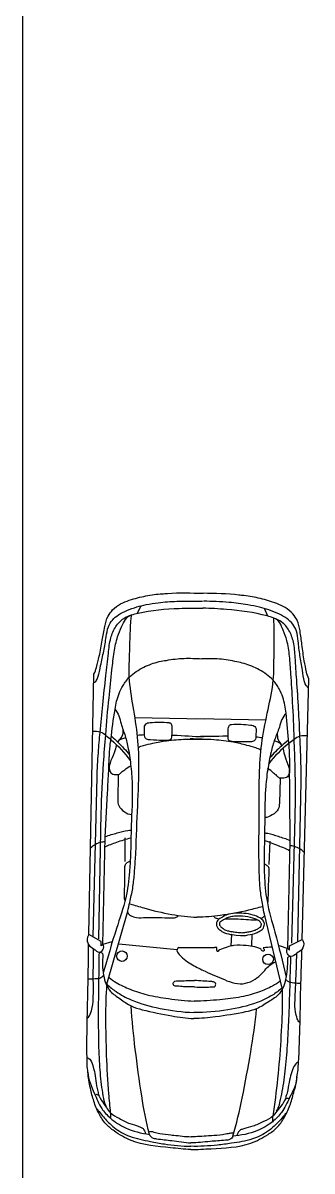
# Model space of a CAD drawing. Header units: millimetres. Extents: x 2508 to 2607, y 837 to 997.
# Drawn here: x 2538.72 to 2541.05, y 952.46 to 961.72 of the extents above; entities that cross this region are included whole.
import ezdxf

# ---------------------------------------------------------------- set-up
doc = ezdxf.new("R2010")
doc.units = ezdxf.units.MM

# ---------------------------------------------------------------- blocks, each defined once
blk = doc.blocks.new('AUDI_A4_P')
for p, q in [((-0.9039, 0.7586), (-0.8495, 0.8592)), ((-0.8495, 0.8592), (1.2533, 0.8665)), ((-0.9255, 0.7452), (-0.9387, 0.7586)), ((-0.9387, 0.7586), (-0.9039, 0.7586)), ((-0.9255, 0.7452), (-0.0605, 0.7452)), ((-0.9039, 0.6747), (-0.9255, 0.7452)), ((-0.8821, 0.7783), (0.1313, 0.7819)), ((-0.864, 0.8261), (0.4209, 0.8224)), ((-0.0605, 0.7452), (0.2978, 0.7341)), ((-1.2465, 0.7063), (-0.654, 0.5515)), ((0.4433, 0.6531), (0.2443, 0.6518)), ((-0.9198, 0.6157), (-0.9534, 0.1468)), ((-0.252, 0.5809), (-0.0633, 0.5835)), ((0.9108, 0.5278), (0.9108, -0.0304)), ((1.7514, 0.5246), (1.8134, 0.4971)), ((-0.9377, 0.1331), (-0.931, -0.1537)), ((0.9108, -0.5278), (0.9108, 0.0304)), ((-0.8237, -0.2885), (-0.9145, -0.2865)), ((-0.8177, -0.4527), (-0.9145, -0.4527)), ((-1.2465, -0.7063), (-0.654, -0.5515)), ((1.7514, -0.5246), (1.8134, -0.4971)), ((-0.252, -0.5809), (-0.0633, -0.5835)), ((-0.9039, -0.6747), (-0.9255, -0.7452)), ((-0.0605, -0.7452), (0.2978, -0.7341)), ((0.4433, -0.6531), (0.2443, -0.6518)), ((-0.9255, -0.7452), (-0.9387, -0.7586)), ((-0.9387, -0.7586), (-0.9039, -0.7586)), ((-0.9255, -0.7452), (-0.0605, -0.7452)), ((-0.9039, -0.7586), (-0.8495, -0.8592)), ((-0.8821, -0.7783), (0.1313, -0.7819)), ((-0.864, -0.8261), (0.4209, -0.8224)), ((-0.8495, -0.8592), (1.2533, -0.8665))]:
    blk.add_line(p, q)
for centre in [(-1.0174, 0.5892), (-1.0174, -0.5892)]:
    blk.add_ellipse(centre, major_axis=(0, 0.0429), ratio=0.983266, start_param=4.712389, end_param=10.995574)
for points, knots in [([(-2.5638, 0), (-2.5638, 0.0544), (-2.5483, 0.2153), (-2.5383, 0.4364), (-2.4431, 0.603), (-2.3747, 0.6956), (-2.2904, 0.7497), (-2.1939, 0.7929), (-2.0808, 0.8214), (-2.0025, 0.8415), (-1.9593, 0.8424)], [0, 0, 0, 0, 0.16039, 0.479033, 0.632967, 0.722015, 0.817474, 0.927562, 1.03733, 1.167094, 1.167094, 1.167094, 1.167094]), ([(-1.9593, 0.8424), (-2.0183, 0.8411), (-2.1153, 0.7912), (-2.2431, 0.7372), (-2.3384, 0.6479), (-2.4166, 0.5172), (-2.4421, 0.4019), (-2.4502, 0.3353)], [0, 0, 0, 0, 0.1772572, 0.3124951, 0.4151678, 0.5597243, 0.7575412, 0.7575412, 0.7575412, 0.7575412]), ([(-1.8411, 0.8532), (-1.843, 0.8416), (-1.8694, 0.8165), (-1.9208, 0.7984), (-1.9903, 0.782), (-2.0554, 0.7736), (-2.1086, 0.7613), (-2.1351, 0.7539), (-2.1469, 0.7508)], [0, 0, 0, 0, 0.034703, 0.0959761, 0.1659336, 0.2471559, 0.2929944, 0.3295918, 0.3295918, 0.3295918, 0.3295918]), ([(-1.9593, 0.8424), (-1.9217, 0.85), (-1.7753, 0.8558), (-1.5245, 0.8588), (-1.2194, 0.8565), (-1.0219, 0.8597), (-0.9301, 0.8603)], [0, 0, 0, 0, 0.114897, 0.437061, 0.754269, 1.029686, 1.029686, 1.029686, 1.029686]), ([(-1.5202, 0.8558), (-1.5153, 0.8445), (-1.4829, 0.8308), (-1.4252, 0.8142), (-1.3261, 0.8122), (-1.1692, 0.818), (-1.0421, 0.8191), (-0.9624, 0.8193)], [0, 0, 0, 0, 0.0364992, 0.0923739, 0.1867837, 0.3273982, 0.5667068, 0.5667068, 0.5667068, 0.5667068]), ([(-1.207, 0.8588), (-1.2068, 0.8394), (-1.2038, 0.8054), (-1.1999, 0.7571), (-1.1805, 0.7402), (-1.1729, 0.7338)], [0, 0, 0, 0, 1.462159, 2.651105, 3.386321, 3.386321, 3.386321, 3.386321]), ([(-0.8495, 0.8592), (-0.8561, 0.8642), (-0.8806, 0.8796), (-0.9352, 0.8679), (-0.9583, 0.8181), (-1.0022, 0.779), (-0.9697, 0.7369), (-0.936, 0.7349), (-0.9255, 0.7452)], [0, 0, 0, 0, 0.024864, 0.0846267, 0.1362471, 0.1900683, 0.2245199, 0.2681841, 0.2681841, 0.2681841, 0.2681841]), ([(-0.1491, 0.8616), (-0.1389, 0.8499), (-0.1166, 0.8254), (-0.1026, 0.7842), (-0.0957, 0.7556), (-0.0959, 0.7427)], [1.808086, 1.808086, 1.808086, 1.808086, 2.918874, 4.131288, 5.10151, 5.10151, 5.10151, 5.10151]), ([(0.7927, 0.866), (0.791, 0.8458), (0.797, 0.8049), (0.7602, 0.7581), (0.6915, 0.6709), (0.6232, 0.6028), (0.5613, 0.5588)], [0, 0, 0, 0, 0.0597371, 0.1139981, 0.1672498, 0.3938869, 0.3938869, 0.3938869, 0.3938869]), ([(1.1815, 0.8634), (1.1847, 0.8567), (1.2004, 0.8437), (1.2477, 0.8252), (1.3308, 0.8133), (1.439, 0.7898), (1.5441, 0.7753), (1.6319, 0.7649), (1.6948, 0.7298), (1.7382, 0.6763), (1.776, 0.6104), (1.8014, 0.5342), (1.8258, 0.451), (1.8341, 0.3935), (1.838, 0.3618)], [0, 0, 0, 0, 0.0219205, 0.0572122, 0.1522539, 0.2718866, 0.3894011, 0.4710097, 0.5346344, 0.5986698, 0.6733118, 0.758696, 0.8351341, 0.9293726, 0.9293726, 0.9293726, 0.9293726]), ([(1.2533, 0.8665), (1.2693, 0.8564), (1.3191, 0.8448), (1.4094, 0.8219), (1.5212, 0.8071), (1.6299, 0.7894), (1.7168, 0.771), (1.7801, 0.7247), (1.8262, 0.6669), (1.8636, 0.5753), (1.894, 0.4633), (1.9118, 0.3601), (1.9146, 0.3017), (1.9155, 0.2882)], [0, 0, 0, 0, 0.056668, 0.14946, 0.28161, 0.392935, 0.481686, 0.542967, 0.622845, 0.69797, 0.833643, 0.965665, 1.00577, 1.00577, 1.00577, 1.00577]), ([(-2.2532, 0.7639), (-2.2814, 0.7403), (-2.3337, 0.6965), (-2.4151, 0.6129), (-2.479, 0.4879), (-2.5039, 0.3456), (-2.5313, 0.181), (-2.5387, 0.0715), (-2.5387, 0)], [0, 0, 0, 0, 0.1095129, 0.2035347, 0.3452507, 0.5161382, 0.6275464, 0.8383798, 0.8383798, 0.8383798, 0.8383798]), ([(-2.1371, 0.7834), (-2.1353, 0.7732), (-2.1369, 0.7516), (-2.164, 0.7432), (-2.1957, 0.7205), (-2.2358, 0.6912), (-2.2923, 0.6505), (-2.3268, 0.5785), (-2.3677, 0.5033), (-2.38, 0.4415), (-2.3938, 0.4062), (-2.4066, 0.3808), (-2.4305, 0.371), (-2.4453, 0.3695)], [0, 0, 0, 0, 0.0304541, 0.0502818, 0.0786089, 0.1479133, 0.1986294, 0.2831705, 0.3780326, 0.4523267, 0.4667809, 0.4902599, 0.5347198, 0.5347198, 0.5347198, 0.5347198]), ([(-2.2402, 0.6841), (-2.2191, 0.6985), (-2.1635, 0.7117), (-2.0478, 0.7335), (-1.8836, 0.7524), (-1.6785, 0.7623), (-1.447, 0.7688), (-1.2177, 0.7709), (-1.0592, 0.7714), (-0.9899, 0.7723)], [0, 0, 0, 0, 0.076148, 0.165903, 0.355672, 0.569871, 0.782325, 1.050047, 1.257936, 1.257936, 1.257936, 1.257936]), ([(-1.0087, 0.7444), (-1.0361, 0.7444), (-1.0913, 0.7471), (-1.1711, 0.7354), (-1.2454, 0.7176), (-1.3144, 0.6721), (-1.3625, 0.5933), (-1.421, 0.5123), (-1.459, 0.367), (-1.4878, 0.1989), (-1.5074, 0.059), (-1.5074, 0)], [0, 0, 0, 0, 0.082256, 0.165174, 0.241383, 0.30939, 0.405348, 0.511507, 0.603349, 0.843635, 1.017671, 1.017671, 1.017671, 1.017671]), ([(-0.9899, 0.7723), (-0.991, 0.7646), (-0.9898, 0.7486), (-1.004, 0.7453), (-1.0087, 0.7444)], [0, 0, 0, 0, 0.02274132, 0.03717479, 0.03717479, 0.03717479, 0.03717479]), ([(-0.1398, 0.7453), (-0.1223, 0.7165), (-0.0996, 0.6455), (-0.0685, 0.5775), (-0.0623, 0.5379)], [0, 0, 0, 0, 0.1000351, 0.2184418, 0.2184418, 0.2184418, 0.2184418]), ([(-0.0561, 0.745), (-0.0428, 0.7143), (-0.0272, 0.6537), (-0.0042, 0.5851), (-0.0005, 0.5472), (0, 0.538)], [0, 0, 0, 0, 2.528586, 4.711885, 5.408215, 5.408215, 5.408215, 5.408215]), ([(0.1313, 0.7819), (0.2661, 0.7819), (0.4773, 0.778), (0.7875, 0.7573), (0.9636, 0.7498), (1.0628, 0.7387)], [0, 0, 0, 0, 0.4042759, 0.6333827, 0.9326252, 0.9326252, 0.9326252, 0.9326252]), ([(0.4209, 0.8224), (0.4872, 0.8222), (0.6083, 0.8179), (0.8036, 0.8042), (1.0114, 0.7909), (1.2243, 0.7703), (1.4042, 0.7547), (1.54, 0.7434), (1.6397, 0.7047), (1.708, 0.6461), (1.7367, 0.5787), (1.7779, 0.4319), (1.798, 0.2378), (1.8037, 0.0635), (1.8037, 0)], [0, 0, 0, 0, 0.198873, 0.363323, 0.587433, 0.823543, 1.004622, 1.129816, 1.230113, 1.320655, 1.388577, 1.443334, 1.771447, 1.958652, 1.958652, 1.958652, 1.958652]), ([(-1.2465, 0.7063), (-1.336, 0.7127), (-1.5279, 0.7115), (-1.8226, 0.6992), (-2.0778, 0.68), (-2.2306, 0.6609), (-2.2806, 0.6551)], [0, 0, 0, 0, 0.269375, 0.574535, 0.885339, 1.036319, 1.036319, 1.036319, 1.036319]), ([(-1.2465, 0.7063), (-1.2672, 0.6821), (-1.3159, 0.621), (-1.3863, 0.4771), (-1.4396, 0.264), (-1.4583, 0.0915), (-1.4583, 0)], [0, 0, 0, 0, 0.0947759, 0.2311242, 0.4700259, 0.7400315, 0.7400315, 0.7400315, 0.7400315]), ([(-1.1911, 0.6897), (-1.2066, 0.6716), (-1.2422, 0.6167), (-1.2869, 0.5123), (-1.3311, 0.3708), (-1.3527, 0.196), (-1.367, 0.0691), (-1.367, 0)], [0, 0, 0, 0, 0.0708922, 0.1925846, 0.3348457, 0.5072814, 0.7109928, 0.7109928, 0.7109928, 0.7109928]), ([(0.9721, 0.6897), (0.9562, 0.6775), (0.9206, 0.6527), (0.8443, 0.6376), (0.7596, 0.5997), (0.644, 0.5716), (0.5088, 0.5488), (0.3031, 0.5312), (0.0626, 0.5395), (-0.1671, 0.5374), (-0.3629, 0.5435), (-0.5625, 0.5648), (-0.8317, 0.6525), (-1.0359, 0.7056), (-1.1563, 0.7374)], [0, 0, 0, 0, 0.05975, 0.126928, 0.230034, 0.336675, 0.482225, 0.641324, 0.954906, 1.203173, 1.330375, 1.542773, 1.802261, 2.175545, 2.175545, 2.175545, 2.175545]), ([(0.2443, 0.6518), (0.2281, 0.6517), (0.1881, 0.6463), (0.1468, 0.5992), (0.1262, 0.5577), (0.1267, 0.5363)], [0, 0, 0, 0, 0.0486628, 0.1144515, 0.1777721, 0.1777721, 0.1777721, 0.1777721]), ([(0.2978, 0.7341), (0.3572, 0.7339), (0.4833, 0.7274), (0.6276, 0.7286), (0.7927, 0.7108), (0.9345, 0.6972), (1.0594, 0.676), (1.1002, 0.6599)], [0, 0, 0, 0, 0.1783018, 0.3787173, 0.431954, 0.6762374, 0.8077184, 0.8077184, 0.8077184, 0.8077184]), ([(0.6843, 0.6718), (0.663, 0.677), (0.6122, 0.6887), (0.5499, 0.7196), (0.4887, 0.732), (0.4465, 0.7054), (0.4465, 0.6719), (0.4464, 0.6425), (0.4699, 0.6267), (0.4888, 0.5918), (0.5151, 0.5701), (0.5201, 0.551)], [0, 0, 0, 0, 0.0655106, 0.1550445, 0.2094604, 0.2438604, 0.287164, 0.3001388, 0.3275984, 0.3616951, 0.4200969, 0.4200969, 0.4200969, 0.4200969]), ([(0.7552, 0.7137), (0.7395, 0.6947), (0.693, 0.6434), (0.6428, 0.5939), (0.6076, 0.5661)], [0, 0, 0, 0, 1.868162, 5.271297, 5.271297, 5.271297, 5.271297]), ([(0.7116, 0.6594), (0.7237, 0.6549), (0.736, 0.6315), (0.7446, 0.6091), (0.7479, 0.5992)], [0, 0, 0, 0, 0.983949, 1.771691, 1.771691, 1.771691, 1.771691]), ([(0.8083, 0.6219), (0.7905, 0.6234), (0.7521, 0.6214), (0.7277, 0.6524), (0.7116, 0.6594)], [0, 0, 0, 0, 0.0535488, 0.1060573, 0.1060573, 0.1060573, 0.1060573]), ([(1.0628, 0.7387), (1.1386, 0.7357), (1.2624, 0.7234), (1.4276, 0.7099), (1.5478, 0.689), (1.6484, 0.6493), (1.7266, 0.6146), (1.7369, 0.5742)], [0, 0, 0, 0, 0.2277977, 0.3719478, 0.4996814, 0.5863441, 0.709615, 0.709615, 0.709615, 0.709615]), ([(1.1002, 0.6599), (1.1232, 0.6526), (1.1709, 0.629), (1.2528, 0.5714), (1.3203, 0.4695), (1.3613, 0.3665), (1.3735, 0.3037), (1.3765, 0.2843)], [0, 0, 0, 0, 0.0720749, 0.1581284, 0.2958089, 0.4262456, 0.4842292, 0.4842292, 0.4842292, 0.4842292]), ([(-0.654, 0.5515), (-0.6303, 0.5453), (-0.5683, 0.5342), (-0.4694, 0.5124), (-0.352, 0.5037), (-0.1449, 0.4936), (0.1408, 0.4931), (0.4689, 0.4808), (0.7523, 0.4976), (0.9949, 0.5425), (1.2253, 0.5883), (1.465, 0.5795), (1.6324, 0.5819), (1.7289, 0.5745), (1.7369, 0.5742)], [0, 0, 0, 0, 0.073325, 0.188896, 0.303039, 0.425821, 0.811242, 1.159737, 1.41058, 1.660623, 1.899627, 2.11145, 2.377727, 2.401703, 2.401703, 2.401703, 2.401703]), ([(-0.5666, 0.5771), (-0.5241, 0.5811), (-0.4371, 0.5785), (-0.3441, 0.5811), (-0.2767, 0.5835), (-0.2582, 0.561), (-0.2507, 0.5465), (-0.248, 0.5402)], [0, 0, 0, 0, 3.267856, 6.568708, 7.399663, 8.099385, 8.621705, 8.621705, 8.621705, 8.621705]), ([(-2.4502, 0.3353), (-2.3486, 0.3652), (-2.1206, 0.4115), (-1.7759, 0.4653), (-1.5343, 0.4973), (-1.4175, 0.5052)], [0, 0, 0, 0, 0.317374, 0.69576, 1.04714, 1.04714, 1.04714, 1.04714]), ([(-0.6654, 0.5528), (-0.6749, 0.5472), (-0.6928, 0.5238), (-0.7075, 0.4718), (-0.6961, 0.3601), (-0.6996, 0.2589), (-0.7009, 0.1651), (-0.687, 0.1489), (-0.6793, 0.1423)], [0, 0, 0, 0, 0.842998, 2.122875, 3.997599, 9.174838, 10.012722, 10.751336, 10.751336, 10.751336, 10.751336]), ([(-0.5943, 0.5339), (-0.6034, 0.4964), (-0.6368, 0.3857), (-0.6729, 0.205), (-0.6896, 0.0597), (-0.6896, -0.0089)], [0, 0, 0, 0, 0.1139079, 0.3411539, 0.543502, 0.543502, 0.543502, 0.543502]), ([(0.6677, 0.4949), (0.677, 0.4828), (0.6893, 0.4424), (0.7081, 0.3673), (0.7341, 0.2545), (0.7467, 0.1012), (0.7474, -0.0151), (0.7478, -0.079)], [0, 0, 0, 0, 0.0451009, 0.1211996, 0.2308505, 0.385263, 0.5739042, 0.5739042, 0.5739042, 0.5739042]), ([(0.731, 0.3011), (0.731, 0.334), (0.7358, 0.3761), (0.7345, 0.4305), (0.7624, 0.4556), (0.8001, 0.4473), (0.8355, 0.4559), (0.8582, 0.4423), (0.8669, 0.4245), (0.8749, 0.3609), (0.8757, 0.301), (0.8709, 0.2388), (0.8551, 0.2286), (0.8321, 0.2252), (0.7988, 0.2275), (0.7673, 0.2233), (0.735, 0.2342), (0.7335, 0.2669), (0.731, 0.2875), (0.731, 0.3011)], [0, 0, 0, 0, 0.0969044, 0.1295913, 0.1506192, 0.1985921, 0.2360698, 0.2557908, 0.2719711, 0.2929882, 0.44406, 0.4519132, 0.4720918, 0.4918599, 0.5228758, 0.5707096, 0.5892096, 0.6145759, 0.654681, 0.654681, 0.654681, 0.654681]), ([(-2.4502, 0.3353), (-2.4606, 0.3336), (-2.4803, 0.3142), (-2.4874, 0.2488), (-2.4956, 0.144), (-2.5105, 0.0517), (-2.5105, 0)], [0, 0, 0, 0, 0.0314754, 0.0702057, 0.1915753, 0.3439346, 0.3439346, 0.3439346, 0.3439346]), ([(-2.4283, 0.3397), (-2.4247, 0.3384), (-2.4254, 0.32), (-2.4313, 0.295), (-2.4451, 0.2385), (-2.4483, 0.1855), (-2.4548, 0.1012), (-2.4615, 0.0467), (-2.4615, 0)], [0, 0, 0, 0, 0.0114788, 0.0403472, 0.0875838, 0.1755608, 0.1991501, 0.3369659, 0.3369659, 0.3369659, 0.3369659]), ([(1.3765, 0.2843), (1.3861, 0.2377), (1.4005, 0.143), (1.3966, 0.0476), (1.3959, 0)], [0, 0, 0, 0, 0.140379, 0.2808468, 0.2808468, 0.2808468, 0.2808468]), ([(1.838, 0.3618), (1.8481, 0.3119), (1.8577, 0.1924), (1.8602, 0.0731), (1.8602, 0.0046)], [0, 0, 0, 0, 0.1502861, 0.3522699, 0.3522699, 0.3522699, 0.3522699]), ([(0.7753, 0.2256), (0.7752, 0.2214), (0.7726, 0.1372), (0.7693, 0.0529), (0.7662, -0.0272)], [11.235438, 11.235438, 11.235438, 11.235438, 11.552536, 17.586883, 17.586883, 17.586883, 17.586883]), ([(-1.2526, 0), (-1.2526, 0.0291), (-1.2546, 0.0775), (-1.2488, 0.1288), (-1.2497, 0.166), (-1.2318, 0.1715), (-1.2182, 0.1708), (-1.207, 0.1551), (-1.2046, 0.0968), (-1.2023, 0.0443), (-1.2009, 0)], [0, 0, 0, 0, 0.0857277, 0.1381048, 0.1641986, 0.1769751, 0.1890325, 0.2028129, 0.2286049, 0.3592554, 0.3592554, 0.3592554, 0.3592554]), ([(-0.9377, 0.1331), (-0.9403, 0.1396), (-0.9607, 0.1561), (-1.0047, 0.1216), (-1.0408, 0.0785), (-1.0836, 0.0049), (-1.1333, -0.0991), (-1.1784, -0.2149), (-1.2202, -0.3221), (-1.2208, -0.4117), (-1.1835, -0.4865), (-1.1356, -0.5435), (-1.0838, -0.5787), (-1.0541, -0.616), (-1.039, -0.6407), (-1.0359, -0.6513)], [0, 0, 0, 0, 0.527288, 1.647451, 3.487558, 5.099073, 7.968657, 12.238313, 14.475187, 16.613757, 18.744202, 20.639343, 22.223389, 23.452731, 24.286529, 24.286529, 24.286529, 24.286529]), ([(-2.5638, 0), (-2.5638, -0.0544), (-2.5483, -0.2153), (-2.5383, -0.4364), (-2.4431, -0.603), (-2.3747, -0.6956), (-2.2904, -0.7497), (-2.1939, -0.7929), (-2.0808, -0.8214), (-2.0025, -0.8415), (-1.9593, -0.8424)], [0, 0, 0, 0, 0.16039, 0.479033, 0.632967, 0.722015, 0.817474, 0.927562, 1.03733, 1.167094, 1.167094, 1.167094, 1.167094]), ([(-2.2532, -0.7639), (-2.2814, -0.7403), (-2.3337, -0.6965), (-2.4151, -0.6129), (-2.479, -0.4879), (-2.5039, -0.3456), (-2.5313, -0.181), (-2.5387, -0.0715), (-2.5387, 0)], [0, 0, 0, 0, 0.1095129, 0.2035347, 0.3452507, 0.5161382, 0.6275464, 0.8383798, 0.8383798, 0.8383798, 0.8383798]), ([(-2.4502, -0.3353), (-2.4606, -0.3336), (-2.4803, -0.3142), (-2.4874, -0.2488), (-2.4956, -0.144), (-2.5105, -0.0517), (-2.5105, 0)], [0, 0, 0, 0, 0.0314754, 0.0702057, 0.1915753, 0.3439346, 0.3439346, 0.3439346, 0.3439346]), ([(-2.4283, -0.3397), (-2.4247, -0.3384), (-2.4254, -0.32), (-2.4313, -0.295), (-2.4451, -0.2385), (-2.4483, -0.1855), (-2.4548, -0.1012), (-2.4615, -0.0467), (-2.4615, 0)], [0, 0, 0, 0, 0.0114788, 0.0403472, 0.0875838, 0.1755608, 0.1991501, 0.3369659, 0.3369659, 0.3369659, 0.3369659]), ([(-1.0087, -0.7444), (-1.0361, -0.7444), (-1.0913, -0.7471), (-1.1711, -0.7354), (-1.2454, -0.7176), (-1.3144, -0.6721), (-1.3625, -0.5933), (-1.421, -0.5123), (-1.459, -0.367), (-1.4878, -0.1989), (-1.5074, -0.059), (-1.5074, 0)], [0, 0, 0, 0, 0.082256, 0.165174, 0.241383, 0.30939, 0.405348, 0.511507, 0.603349, 0.843635, 1.017671, 1.017671, 1.017671, 1.017671]), ([(-1.2465, -0.7063), (-1.2672, -0.6821), (-1.3159, -0.621), (-1.3863, -0.4771), (-1.4396, -0.264), (-1.4583, -0.0915), (-1.4583, 0)], [0, 0, 0, 0, 0.0947759, 0.2311242, 0.4700259, 0.7400315, 0.7400315, 0.7400315, 0.7400315]), ([(-1.1911, -0.6897), (-1.2066, -0.6716), (-1.2422, -0.6167), (-1.2869, -0.5123), (-1.3311, -0.3708), (-1.3527, -0.196), (-1.367, -0.0691), (-1.367, 0)], [0, 0, 0, 0, 0.0708922, 0.1925846, 0.3348457, 0.5072814, 0.7109928, 0.7109928, 0.7109928, 0.7109928]), ([(-1.2526, 0), (-1.2526, -0.0291), (-1.2546, -0.0775), (-1.2488, -0.1288), (-1.2497, -0.166), (-1.2318, -0.1715), (-1.2182, -0.1708), (-1.207, -0.1551), (-1.2046, -0.0968), (-1.2023, -0.0443), (-1.2009, 0)], [0, 0, 0, 0, 0.0857277, 0.1381048, 0.1641986, 0.1769751, 0.1890325, 0.2028129, 0.2286049, 0.3592554, 0.3592554, 0.3592554, 0.3592554]), ([(0.4209, -0.8224), (0.4872, -0.8222), (0.6083, -0.8179), (0.8036, -0.8042), (1.0114, -0.7909), (1.2243, -0.7703), (1.4042, -0.7547), (1.54, -0.7434), (1.6397, -0.7047), (1.708, -0.6461), (1.7367, -0.5787), (1.7779, -0.4319), (1.798, -0.2378), (1.8037, -0.0635), (1.8037, 0)], [0, 0, 0, 0, 0.198873, 0.363323, 0.587433, 0.823543, 1.004622, 1.129816, 1.230113, 1.320655, 1.388577, 1.443334, 1.771447, 1.958652, 1.958652, 1.958652, 1.958652]), ([(0.6677, -0.4949), (0.677, -0.4828), (0.6893, -0.4424), (0.7081, -0.3673), (0.7341, -0.2545), (0.7467, -0.1012), (0.7474, 0.0151), (0.7478, 0.079)], [0, 0, 0, 0, 0.0451009, 0.1211996, 0.2308505, 0.385263, 0.5739042, 0.5739042, 0.5739042, 0.5739042]), ([(0.7753, -0.2256), (0.7752, -0.2214), (0.7726, -0.1372), (0.7693, -0.0529), (0.7662, 0.0272)], [11.235438, 11.235438, 11.235438, 11.235438, 11.552536, 17.586883, 17.586883, 17.586883, 17.586883]), ([(1.3765, -0.2843), (1.3861, -0.2377), (1.4005, -0.143), (1.3966, -0.0476), (1.3959, 0)], [0, 0, 0, 0, 0.140379, 0.2808468, 0.2808468, 0.2808468, 0.2808468]), ([(-0.5943, -0.5339), (-0.6034, -0.4964), (-0.637, -0.3858), (-0.6709, -0.2107), (-0.6896, -0.0716), (-0.6896, -0.0089)], [0, 0, 0, 0, 0.1139079, 0.3411539, 0.5260188, 0.5260188, 0.5260188, 0.5260188]), ([(1.838, -0.3618), (1.8481, -0.3119), (1.8577, -0.1924), (1.8602, -0.0731), (1.8602, -0.0046)], [0, 0, 0, 0, 0.1502861, 0.3522699, 0.3522699, 0.3522699, 0.3522699]), ([(-0.9246, -0.5473), (-0.9285, -0.5498), (-0.9348, -0.555), (-0.9508, -0.5585), (-0.9518, -0.5492), (-0.9506, -0.543), (-0.9448, -0.5358), (-0.9348, -0.5277), (-0.9259, -0.5073), (-0.9148, -0.4685), (-0.9075, -0.4005), (-0.9077, -0.3303), (-0.9192, -0.2625), (-0.9408, -0.2221), (-0.9488, -0.1891), (-0.9654, -0.1821), (-0.9599, -0.1768), (-0.9536, -0.1736), (-0.945, -0.1745), (-0.9379, -0.1721), (-0.9257, -0.1747), (-0.9309, -0.16), (-0.931, -0.1537)], [0, 0, 0, 0, 0.0138597, 0.0278304, 0.0329137, 0.0379971, 0.0465756, 0.0592704, 0.0762214, 0.1105991, 0.1789801, 0.2766959, 0.3173629, 0.3800771, 0.4110544, 0.4160421, 0.4210284, 0.4277212, 0.4387433, 0.4448131, 0.4508005, 0.4694463, 0.4694463, 0.4694463, 0.4694463]), ([(-0.8237, -0.2885), (-0.8261, -0.3017), (-0.8143, -0.2291), (-0.7974, -0.2089), (-0.7717, -0.1732), (-0.7424, -0.1637), (-0.7108, -0.1695), (-0.6898, -0.2049), (-0.6593, -0.2508), (-0.6482, -0.3162), (-0.6487, -0.3891), (-0.6581, -0.4558), (-0.6789, -0.5106), (-0.7046, -0.5443), (-0.7325, -0.5553), (-0.753, -0.5507), (-0.7716, -0.5441), (-0.7859, -0.5231), (-0.8109, -0.4874), (-0.8259, -0.4076), (-0.8351, -0.3761), (-0.8214, -0.2758), (-0.8237, -0.2885)], [0, 0, 0, 0, 0.03969, 0.089634, 0.13125, 0.1542862, 0.1797268, 0.2207266, 0.2680991, 0.3447665, 0.4095645, 0.4843001, 0.541515, 0.5817687, 0.6060665, 0.6262474, 0.6436722, 0.6634686, 0.6988791, 0.7758465, 0.8696394, 0.907731, 0.907731, 0.907731, 0.907731]), ([(-0.7004, -0.1877), (-0.7003, -0.1799), (-0.6986, -0.1624), (-0.687, -0.1489), (-0.6793, -0.1423)], [9.436432, 9.436432, 9.436432, 9.436432, 10.012722, 10.751336, 10.751336, 10.751336, 10.751336]), ([(-0.799, -0.2864), (-0.7983, -0.2826), (-0.7974, -0.2779), (-0.7953, -0.2677), (-0.7941, -0.262), (-0.7905, -0.2468), (-0.7882, -0.2404), (-0.7841, -0.2313), (-0.7823, -0.2285), (-0.7781, -0.2228), (-0.7767, -0.2209), (-0.7708, -0.2131), (-0.7664, -0.2072), (-0.7596, -0.1996), (-0.7571, -0.1972), (-0.7527, -0.1939), (-0.751, -0.1929), (-0.747, -0.1912), (-0.745, -0.1907), (-0.7394, -0.1899), (-0.7355, -0.1902), (-0.7313, -0.1914), (-0.7303, -0.1919), (-0.7278, -0.1932), (-0.726, -0.1947), (-0.7215, -0.1997), (-0.7189, -0.2033), (-0.7135, -0.2117), (-0.7104, -0.2168), (-0.7045, -0.2261), (-0.7017, -0.2305), (-0.6956, -0.2408), (-0.6924, -0.2465), (-0.6871, -0.2577), (-0.6849, -0.2635), (-0.6811, -0.276), (-0.6795, -0.2826), (-0.6756, -0.3028), (-0.6741, -0.3173), (-0.6727, -0.346), (-0.6727, -0.3603), (-0.6749, -0.4034), (-0.6787, -0.4322), (-0.6895, -0.4694), (-0.6933, -0.4796), (-0.7004, -0.4946), (-0.7033, -0.5), (-0.7094, -0.5098), (-0.7126, -0.5142), (-0.7189, -0.5208), (-0.7218, -0.5232), (-0.7281, -0.5269), (-0.7313, -0.5281), (-0.735, -0.5287), (-0.736, -0.5288), (-0.7392, -0.5285), (-0.7413, -0.5281), (-0.746, -0.5269), (-0.7489, -0.5261), (-0.753, -0.5247), (-0.7544, -0.524), (-0.7556, -0.5233), (-0.7557, -0.5232), (-0.7566, -0.5224), (-0.7572, -0.5218), (-0.7591, -0.5194), (-0.7607, -0.5172), (-0.7642, -0.5121), (-0.7659, -0.5097), (-0.769, -0.5052), (-0.7704, -0.503), (-0.7747, -0.4965), (-0.7772, -0.4924), (-0.7815, -0.4841), (-0.7834, -0.4798), (-0.787, -0.4704), (-0.7886, -0.4653), (-0.7931, -0.4499), (-0.7955, -0.4391), (-0.799, -0.4229), (-0.8002, -0.417), (-0.8025, -0.4065), (-0.8034, -0.402), (-0.8057, -0.389), (-0.8066, -0.3808), (-0.8063, -0.3627), (-0.8061, -0.3569), (-0.8052, -0.3449), (-0.8047, -0.3391), (-0.8028, -0.3195), (-0.8007, -0.3028), (-0.7994, -0.2919), (-0.7993, -0.2904), (-0.7991, -0.2884), (-0.7991, -0.2879), (-0.799, -0.2869), (-0.799, -0.2867), (-0.799, -0.2864)], [0.497033, 0.497033, 0.497033, 0.497033, 0.723444, 0.723444, 0.974636, 0.974636, 1.50964, 1.50964, 2.044645, 2.044645, 2.271061, 2.271061, 2.862376, 2.862376, 3.217654, 3.217654, 3.537253, 3.537253, 3.856852, 3.856852, 4.368613, 4.368613, 4.584627, 4.584627, 4.99269, 4.99269, 5.400753, 5.400753, 5.808816, 5.808816, 6.216879, 6.216879, 6.778716, 6.778716, 7.350371, 7.350371, 7.922025, 7.922025, 9.065335, 9.065335, 10.208644, 10.208644, 12.495263, 12.495263, 13.409896, 13.409896, 13.929088, 13.929088, 14.44828, 14.44828, 14.909885, 14.909885, 15.371489, 15.371489, 15.62524, 15.62524, 15.87899, 15.87899, 16.120875, 16.120875, 16.36276, 16.36276, 16.51635, 16.51635, 16.669941, 16.669941, 16.921521, 16.921521, 17.136676, 17.136676, 17.351831, 17.351831, 17.782142, 17.782142, 18.204974, 18.204974, 18.627807, 18.627807, 19.473473, 19.473473, 19.978923, 19.978923, 20.484372, 20.484372, 21.475119, 21.475119, 21.859144, 21.859144, 22.162884, 22.162884, 22.770362, 22.770362, 22.900493, 22.900493, 22.951221, 22.951221, 22.964298, 22.964298, 22.964298, 22.964298]), ([(-0.7002, -0.494), (-0.7013, -0.4892), (-0.7063, -0.4597), (-0.6973, -0.3718), (-0.6986, -0.292), (-0.6997, -0.2339)], [1.749253, 1.749253, 1.749253, 1.749253, 2.122875, 3.997599, 8.307432, 8.307432, 8.307432, 8.307432]), ([(0.731, -0.3011), (0.731, -0.334), (0.7358, -0.3761), (0.7345, -0.4305), (0.7624, -0.4556), (0.8001, -0.4473), (0.8355, -0.4559), (0.8582, -0.4423), (0.8669, -0.4245), (0.8749, -0.3609), (0.8757, -0.301), (0.8709, -0.2388), (0.8551, -0.2286), (0.8321, -0.2252), (0.7988, -0.2275), (0.7673, -0.2233), (0.735, -0.2342), (0.7335, -0.2669), (0.731, -0.2875), (0.731, -0.3011)], [0, 0, 0, 0, 0.0969044, 0.1295913, 0.1506192, 0.1985921, 0.2360698, 0.2557908, 0.2719711, 0.2929882, 0.44406, 0.4519132, 0.4720918, 0.4918599, 0.5228758, 0.5707096, 0.5892096, 0.6145759, 0.654681, 0.654681, 0.654681, 0.654681]), ([(-1.9593, -0.8424), (-2.0183, -0.8411), (-2.1153, -0.7912), (-2.2431, -0.7372), (-2.3384, -0.6479), (-2.4166, -0.5172), (-2.4421, -0.4019), (-2.4502, -0.3353)], [0, 0, 0, 0, 0.1772572, 0.3124951, 0.4151678, 0.5597243, 0.7575412, 0.7575412, 0.7575412, 0.7575412]), ([(-2.4502, -0.3353), (-2.3486, -0.3652), (-2.1206, -0.4115), (-1.7759, -0.4653), (-1.5343, -0.4973), (-1.4175, -0.5052)], [0, 0, 0, 0, 0.317374, 0.69576, 1.04714, 1.04714, 1.04714, 1.04714]), ([(-2.1371, -0.7834), (-2.1353, -0.7732), (-2.1369, -0.7516), (-2.164, -0.7432), (-2.1957, -0.7205), (-2.2358, -0.6912), (-2.2923, -0.6505), (-2.3268, -0.5785), (-2.3677, -0.5033), (-2.38, -0.4415), (-2.3938, -0.4062), (-2.4066, -0.3808), (-2.4305, -0.371), (-2.4453, -0.3695)], [0, 0, 0, 0, 0.0304541, 0.0502818, 0.0786089, 0.1479133, 0.1986294, 0.2831705, 0.3780326, 0.4523267, 0.4667809, 0.4902599, 0.5347198, 0.5347198, 0.5347198, 0.5347198]), ([(1.1002, -0.6599), (1.1232, -0.6526), (1.1709, -0.629), (1.2528, -0.5714), (1.3203, -0.4695), (1.3613, -0.3665), (1.3735, -0.3037), (1.3765, -0.2843)], [0, 0, 0, 0, 0.0720749, 0.1581284, 0.2958089, 0.4262456, 0.4842292, 0.4842292, 0.4842292, 0.4842292]), ([(1.1815, -0.8634), (1.1847, -0.8567), (1.2004, -0.8437), (1.2477, -0.8252), (1.3308, -0.8133), (1.439, -0.7898), (1.5441, -0.7753), (1.6319, -0.7649), (1.6948, -0.7298), (1.7382, -0.6763), (1.776, -0.6104), (1.8014, -0.5342), (1.8258, -0.451), (1.8341, -0.3935), (1.838, -0.3618)], [0, 0, 0, 0, 0.0219205, 0.0572122, 0.1522539, 0.2718866, 0.3894011, 0.4710097, 0.5346344, 0.5986698, 0.6733118, 0.758696, 0.8351341, 0.9293726, 0.9293726, 0.9293726, 0.9293726]), ([(1.2533, -0.8665), (1.2693, -0.8564), (1.3191, -0.8448), (1.4094, -0.8219), (1.5212, -0.8071), (1.6299, -0.7894), (1.7168, -0.771), (1.7801, -0.7247), (1.8262, -0.6669), (1.8636, -0.5753), (1.894, -0.4633), (1.9118, -0.3601), (1.9146, -0.3017), (1.9155, -0.2882)], [0, 0, 0, 0, 0.056668, 0.14946, 0.28161, 0.392935, 0.481686, 0.542967, 0.622845, 0.69797, 0.833643, 0.965665, 1.00577, 1.00577, 1.00577, 1.00577]), ([(0.9721, -0.6897), (0.9562, -0.6775), (0.9206, -0.6527), (0.8443, -0.6376), (0.7596, -0.5997), (0.644, -0.5716), (0.5088, -0.5488), (0.3031, -0.5312), (0.0626, -0.5395), (-0.1671, -0.5374), (-0.3629, -0.5435), (-0.5625, -0.5648), (-0.8317, -0.6525), (-1.0359, -0.7056), (-1.1563, -0.7374)], [0, 0, 0, 0, 0.05975, 0.126928, 0.230034, 0.336675, 0.482225, 0.641324, 0.954906, 1.203173, 1.330375, 1.542773, 1.802261, 2.175545, 2.175545, 2.175545, 2.175545]), ([(-0.6654, -0.5528), (-0.6749, -0.5472), (-0.683, -0.5366), (-0.6891, -0.5251), (-0.6898, -0.5237)], [0, 0, 0, 0, 0.8429982, 0.9626806, 0.9626806, 0.9626806, 0.9626806]), ([(-0.654, -0.5515), (-0.6303, -0.5453), (-0.5683, -0.5342), (-0.4694, -0.5124), (-0.352, -0.5037), (-0.1449, -0.4936), (0.1408, -0.4931), (0.4689, -0.4808), (0.7523, -0.4976), (0.9949, -0.5425), (1.2253, -0.5883), (1.465, -0.5795), (1.6324, -0.5819), (1.7289, -0.5745), (1.7369, -0.5742)], [0, 0, 0, 0, 0.073325, 0.188896, 0.303039, 0.425821, 0.811242, 1.159737, 1.41058, 1.660623, 1.899627, 2.11145, 2.377727, 2.401703, 2.401703, 2.401703, 2.401703]), ([(-0.5666, -0.5771), (-0.5241, -0.5811), (-0.4371, -0.5785), (-0.3441, -0.5811), (-0.2767, -0.5835), (-0.2582, -0.561), (-0.2507, -0.5465), (-0.248, -0.5402)], [0, 0, 0, 0, 3.267856, 6.568708, 7.399663, 8.099385, 8.621705, 8.621705, 8.621705, 8.621705]), ([(-0.1398, -0.7453), (-0.1223, -0.7165), (-0.0996, -0.6455), (-0.0685, -0.5775), (-0.0623, -0.5379)], [0, 0, 0, 0, 0.1000351, 0.2184418, 0.2184418, 0.2184418, 0.2184418]), ([(-0.0561, -0.745), (-0.0428, -0.7143), (-0.0272, -0.6537), (-0.0042, -0.5851), (-0.0005, -0.5472), (0, -0.538)], [0, 0, 0, 0, 2.528586, 4.711885, 5.408215, 5.408215, 5.408215, 5.408215]), ([(0.2443, -0.6518), (0.2281, -0.6517), (0.1881, -0.6463), (0.1468, -0.5992), (0.1262, -0.5577), (0.1267, -0.5363)], [0, 0, 0, 0, 0.0486628, 0.1144515, 0.1777721, 0.1777721, 0.1777721, 0.1777721]), ([(0.6843, -0.6718), (0.663, -0.677), (0.6122, -0.6887), (0.5499, -0.7196), (0.4887, -0.732), (0.4465, -0.7054), (0.4465, -0.6719), (0.4464, -0.6425), (0.4699, -0.6267), (0.4888, -0.5918), (0.5151, -0.5701), (0.5201, -0.551)], [0, 0, 0, 0, 0.0655106, 0.1550445, 0.2094604, 0.2438604, 0.287164, 0.3001388, 0.3275984, 0.3616951, 0.4200969, 0.4200969, 0.4200969, 0.4200969]), ([(0.7927, -0.866), (0.791, -0.8458), (0.797, -0.8049), (0.7602, -0.7581), (0.6915, -0.6709), (0.6232, -0.6028), (0.5613, -0.5588)], [0, 0, 0, 0, 0.0597371, 0.1139981, 0.1672498, 0.3938869, 0.3938869, 0.3938869, 0.3938869]), ([(0.7552, -0.7137), (0.7395, -0.6947), (0.693, -0.6434), (0.6428, -0.5939), (0.6076, -0.5661)], [0, 0, 0, 0, 1.868162, 5.271297, 5.271297, 5.271297, 5.271297]), ([(0.7116, -0.6594), (0.7237, -0.6549), (0.736, -0.6315), (0.7446, -0.6091), (0.7479, -0.5992)], [0, 0, 0, 0, 0.983949, 1.771691, 1.771691, 1.771691, 1.771691]), ([(0.8083, -0.6219), (0.7905, -0.6234), (0.7521, -0.6214), (0.7277, -0.6524), (0.7116, -0.6594)], [0, 0, 0, 0, 0.0535488, 0.1060573, 0.1060573, 0.1060573, 0.1060573]), ([(1.0628, -0.7387), (1.1386, -0.7357), (1.2624, -0.7234), (1.4276, -0.7099), (1.5478, -0.689), (1.6484, -0.6493), (1.7266, -0.6146), (1.7369, -0.5742)], [0, 0, 0, 0, 0.2277977, 0.3719478, 0.4996814, 0.5863441, 0.709615, 0.709615, 0.709615, 0.709615]), ([(-1.2465, -0.7063), (-1.336, -0.7127), (-1.5279, -0.7115), (-1.8226, -0.6992), (-2.0778, -0.68), (-2.2306, -0.6609), (-2.2806, -0.6551)], [0, 0, 0, 0, 0.269375, 0.574535, 0.885339, 1.036319, 1.036319, 1.036319, 1.036319]), ([(-2.2402, -0.6841), (-2.2191, -0.6985), (-2.1635, -0.7117), (-2.0478, -0.7335), (-1.8836, -0.7524), (-1.6785, -0.7623), (-1.447, -0.7688), (-1.2177, -0.7709), (-1.0592, -0.7714), (-0.9899, -0.7723)], [0, 0, 0, 0, 0.076148, 0.165903, 0.355672, 0.569871, 0.782325, 1.050047, 1.257936, 1.257936, 1.257936, 1.257936]), ([(-1.207, -0.8588), (-1.2068, -0.8394), (-1.2038, -0.8054), (-1.1999, -0.7571), (-1.1805, -0.7402), (-1.1729, -0.7338)], [0, 0, 0, 0, 1.462159, 2.651105, 3.386321, 3.386321, 3.386321, 3.386321]), ([(-0.8495, -0.8592), (-0.8561, -0.8642), (-0.8806, -0.8796), (-0.9352, -0.8679), (-0.9583, -0.8181), (-1.0022, -0.779), (-0.9697, -0.7369), (-0.936, -0.7349), (-0.9255, -0.7452)], [0, 0, 0, 0, 0.024864, 0.0846267, 0.1362471, 0.1900683, 0.2245199, 0.2681841, 0.2681841, 0.2681841, 0.2681841]), ([(0.1313, -0.7819), (0.2661, -0.7819), (0.4773, -0.778), (0.7875, -0.7573), (0.9636, -0.7498), (1.0628, -0.7387)], [0, 0, 0, 0, 0.4042759, 0.6333827, 0.9326252, 0.9326252, 0.9326252, 0.9326252]), ([(0.2978, -0.7341), (0.3572, -0.7339), (0.4833, -0.7274), (0.6276, -0.7286), (0.7927, -0.7108), (0.9345, -0.6972), (1.0594, -0.676), (1.1002, -0.6599)], [0, 0, 0, 0, 0.1783018, 0.3787173, 0.431954, 0.6762374, 0.8077184, 0.8077184, 0.8077184, 0.8077184]), ([(-1.8411, -0.8532), (-1.843, -0.8416), (-1.8694, -0.8165), (-1.9208, -0.7984), (-1.9903, -0.782), (-2.0554, -0.7736), (-2.1086, -0.7613), (-2.1351, -0.7539), (-2.1469, -0.7508)], [0, 0, 0, 0, 0.034703, 0.0959761, 0.1659336, 0.2471559, 0.2929944, 0.3295918, 0.3295918, 0.3295918, 0.3295918]), ([(-1.5202, -0.8558), (-1.5153, -0.8445), (-1.4829, -0.8308), (-1.4252, -0.8142), (-1.3261, -0.8122), (-1.1692, -0.818), (-1.0421, -0.8191), (-0.9624, -0.8193)], [0, 0, 0, 0, 0.0364992, 0.0923739, 0.1867837, 0.3273982, 0.5667068, 0.5667068, 0.5667068, 0.5667068]), ([(-0.9899, -0.7723), (-0.991, -0.7646), (-0.9898, -0.7486), (-1.004, -0.7453), (-1.0087, -0.7444)], [0, 0, 0, 0, 0.02274132, 0.03717479, 0.03717479, 0.03717479, 0.03717479]), ([(-0.1491, -0.8616), (-0.1389, -0.8499), (-0.1166, -0.8254), (-0.1026, -0.7842), (-0.0957, -0.7556), (-0.0959, -0.7427)], [1.808086, 1.808086, 1.808086, 1.808086, 2.918874, 4.131288, 5.10151, 5.10151, 5.10151, 5.10151]), ([(-1.9593, -0.8424), (-1.9217, -0.85), (-1.7753, -0.8558), (-1.5245, -0.8588), (-1.2194, -0.8565), (-1.0219, -0.8597), (-0.9301, -0.8603)], [0, 0, 0, 0, 0.114897, 0.437061, 0.754269, 1.029686, 1.029686, 1.029686, 1.029686])]:
    blk.add_open_spline(points, degree=3, knots=knots)
for points in [[(-2.2806, 0.6551), (-2.296, 0.6512), (-2.3125, 0.6541), (-2.3284, 0.6551)], [(0.768, 0.5048), (0.7704, 0.487), (0.7721, 0.4691), (0.7734, 0.4511)], [(1.9155, 0.2882), (1.9272, 0.1928), (1.9241, 0.0961), (1.9241, 0)], [(1.9155, -0.2882), (1.9272, -0.1928), (1.9241, -0.0961), (1.9241, 0)], [(0.768, -0.5048), (0.7704, -0.487), (0.7721, -0.4691), (0.7734, -0.4511)], [(-0.9176, -0.6203), (-0.9161, -0.5959), (-0.9239, -0.5717), (-0.9246, -0.5473)], [(-2.2806, -0.6551), (-2.296, -0.6512), (-2.3125, -0.6541), (-2.3284, -0.6551)]]:
    blk.add_open_spline(points, degree=3)

msp = doc.modelspace()

# ---------------------------------------------------------------- linework, layer by layer
msp.add_line((2538.7224, 948.7875), (2538.7224, 964.39))

# ---------------------------------------------------------------- block references
at = {"color": 1, "lineweight": -3, "rotation": 88.7221622102706}
msp.add_blockref('AUDI_A4_P', (2540.1323, 955.1987), dxfattribs=at)

doc.saveas('drawing.dxf')
